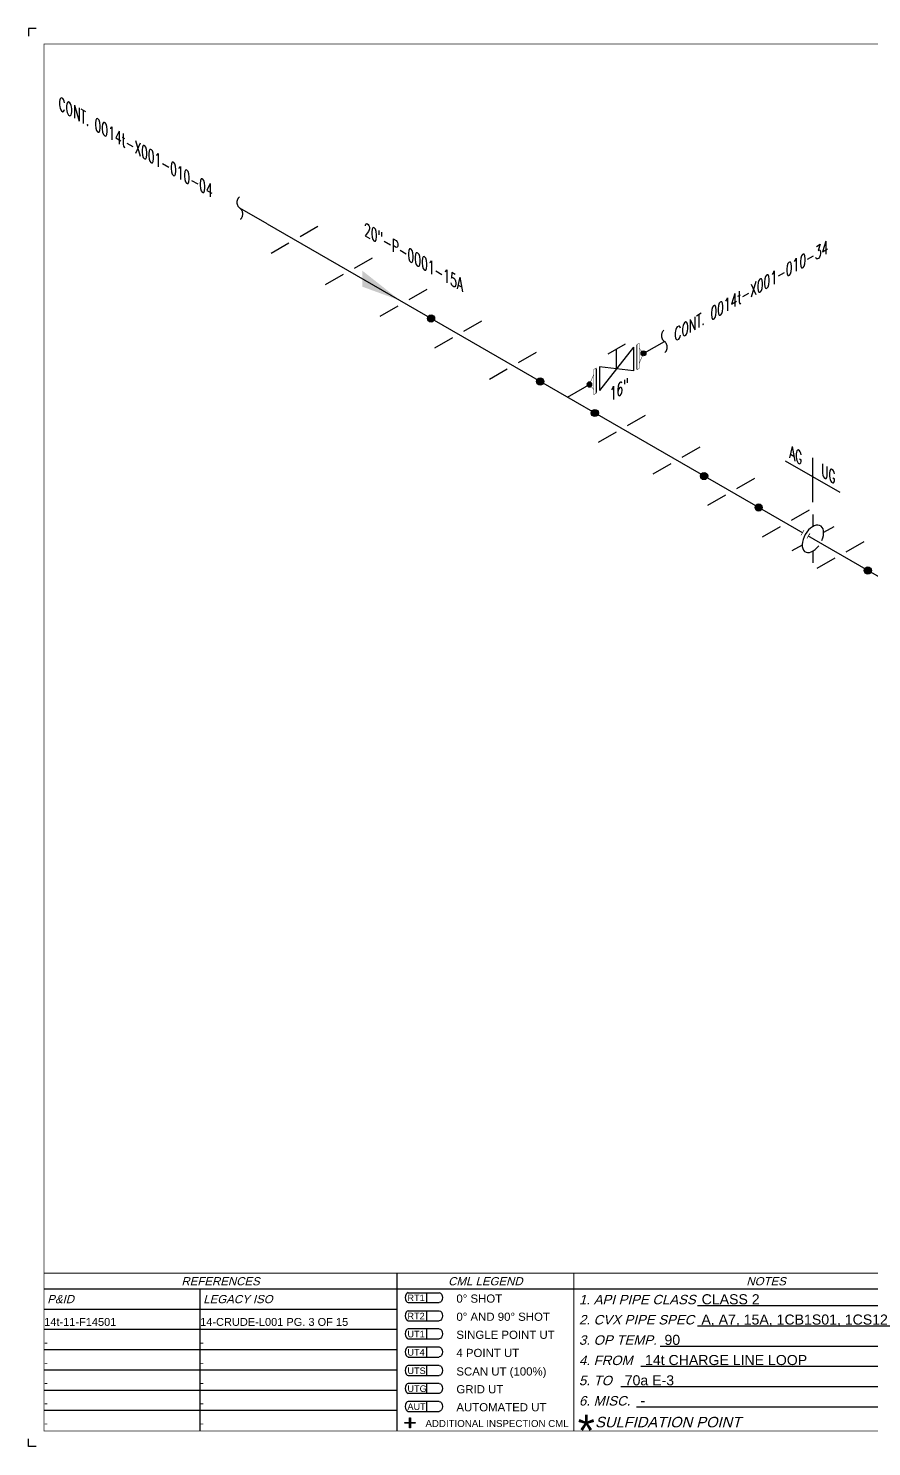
# Model space of a CAD drawing. Header units: inches. Extents: x 0 to 17.2, y 0 to 11.2.
# Drawn here: x 0 to 6.69, y 0 to 11.25 of the extents above; entities that cross this region are included whole.
import ezdxf
from ezdxf.enums import TextEntityAlignment as Align

# ---------------------------------------------------------------- set-up
doc = ezdxf.new("R2010")
doc.units = ezdxf.units.IN
doc.header["$MEASUREMENT"] = 0
doc.linetypes.add('HIDDEN2', pattern=[0.1875, 0.125, -0.0625])
for name, color, linetype in [('3', 1, 'Continuous'), ('BORDER', 3, 'Continuous'), ('BORDERTEXT', 7, 'Continuous'), ('COMP', 1, 'Continuous'), ('Continuation', 7, 'Continuous'), ('FITTINGS', 4, 'Continuous'), ('FLOW', 1, 'Continuous'), ('PIPE-ANNO', 150, 'HIDDEN2'), ('TEXT', 7, 'Continuous'), ('UNAS.PIPE', 251, 'Continuous'), ('WELD POINTS', 41, 'Continuous'), ('Welds', 7, 'Continuous')]:
    doc.layers.add(name, color=color, linetype=linetype)
doc.layers.add('PIPE', color=7, linetype='Continuous', lineweight=30)
doc.styles.add('FEASStandard', font='arial.ttf')
doc.styles.add('PART_Standard', font='romans', dxfattribs={"width": 0.8, "height": 0.09})
doc.styles.add('Richmond', font='arial.ttf')

# ---------------------------------------------------------------- blocks, each defined once
blk = doc.blocks.new('Border')
h = blk.add_hatch(color=256)
h.dxf.hatch_style = 1
h.paths.add_polyline_path([(3.147, 0.317), (3.11, 0.317), (3.11, 0.31), (3.147, 0.31), (3.147, 0.273), (3.154, 0.273), (3.154, 0.31), (3.191, 0.31), (3.191, 0.317), (3.154, 0.317), (3.154, 0.354), (3.147, 0.354)])
blk.add_line((5.432, 1.244), (7.435, 1.244))
for points in [[(5.43, 1.083), (7.435, 1.083)], [(5.136, 0.922), (7.435, 0.922)], [(4.982, 0.762), (7.435, 0.762)], [(4.822, 0.601), (7.435, 0.601)], [(3.147, 0.317), (3.147, 0.354), (3.154, 0.354), (3.154, 0.317)], [(4.947, 0.44), (7.435, 0.44)], [(3.147, 0.31), (3.11, 0.31), (3.11, 0.317), (3.147, 0.317)], [(3.154, 0.31), (3.154, 0.273), (3.147, 0.273), (3.147, 0.31)], [(3.154, 0.317), (3.191, 0.317), (3.191, 0.31), (3.154, 0.31)]]:
    blk.add_lwpolyline(points)
at = {"layer": 'BORDER'}
for p, q in [((7.5, 1.375), (0.25, 1.375)), ((1.487, 0.25), (1.487, 1.375)), ((1.487, 1.214), (0.25, 1.214)), ((3.048, 1.214), (1.487, 1.214)), ((1.487, 1.054), (0.25, 1.054)), ((3.048, 1.054), (1.487, 1.054)), ((1.487, 0.893), (0.25, 0.893)), ((3.048, 0.893), (1.487, 0.893)), ((1.487, 0.732), (0.25, 0.732)), ((3.048, 0.732), (1.487, 0.732)), ((1.487, 0.571), (0.25, 0.571)), ((3.048, 0.571), (1.487, 0.571)), ((1.487, 0.411), (0.25, 0.411)), ((3.048, 0.411), (1.487, 0.411))]:
    blk.add_line(p, q, dxfattribs=at)
at = {"layer": 'BORDER', "const_width": 0.005}
blk.add_lwpolyline([(0.25, 0.25), (17.25, 0.25), (17.25, 11.25), (0.25, 11.25)], close=True, dxfattribs=at)
at = {"layer": 'BORDER', "const_width": 0.00833}
for points in [[(17.25, 1.5), (0.25, 1.5)], [(3.048, 0.25), (3.048, 1.5)], [(4.45, 0.25), (4.45, 1.5)]]:
    blk.add_lwpolyline(points, dxfattribs=at)
at = {"layer": 'BORDERTEXT', "color": 7, "linetype": 'Continuous'}
for p, q in [((3.137, 1.346), (3.383, 1.346)), ((3.137, 1.267), (3.383, 1.267)), ((3.137, 1.202), (3.383, 1.202)), ((3.137, 1.123), (3.383, 1.123))]:
    blk.add_line(p, q, dxfattribs=at)
at = {"layer": 'BORDERTEXT'}
for p, q in [((3.283, 1.346), (3.283, 1.267)), ((3.283, 1.202), (3.283, 1.123)), ((3.283, 1.059), (3.283, 0.98)), ((3.283, 1.059), (3.283, 0.98)), ((3.283, 0.915), (3.283, 0.836)), ((3.283, 0.915), (3.283, 0.836)), ((3.283, 0.768), (3.283, 0.689)), ((3.283, 0.768), (3.283, 0.689)), ((3.283, 0.626), (3.283, 0.548)), ((3.283, 0.626), (3.283, 0.548)), ((3.283, 0.483), (3.283, 0.405)), ((3.283, 0.483), (3.283, 0.405))]:
    blk.add_line(p, q, dxfattribs=at)
at = {"layer": 'BORDERTEXT', "color": 7}
for p, q in [((3.383, 1.059), (3.137, 1.059)), ((3.137, 0.98), (3.383, 0.98)), ((3.383, 0.915), (3.137, 0.915)), ((3.137, 0.836), (3.383, 0.836)), ((3.383, 0.768), (3.137, 0.768)), ((3.137, 0.689), (3.383, 0.689)), ((3.383, 0.626), (3.137, 0.626)), ((3.137, 0.548), (3.383, 0.548)), ((3.383, 0.483), (3.137, 0.483)), ((3.137, 0.405), (3.383, 0.405))]:
    blk.add_line(p, q, dxfattribs=at)
at = {"layer": 'BORDERTEXT'}
for centre in [(3.137, 1.307), (3.137, 1.163), (3.137, 1.02), (3.137, 0.876), (3.137, 0.729), (3.137, 0.587), (3.137, 0.444)]:
    blk.add_ellipse(centre, major_axis=(0, -0.0394), ratio=0.624439, start_param=3.141593, end_param=6.283185, dxfattribs=at)
at = {"layer": 'BORDERTEXT', "extrusion": (0, 0, -1)}
for centre in [(3.383, 1.307), (3.383, 1.163), (3.383, 1.02), (3.383, 0.876), (3.383, 0.729), (3.383, 0.587), (3.383, 0.444)]:
    blk.add_ellipse(centre, major_axis=(0, -0.0394), ratio=0.624439, start_param=3.141593, end_param=6.283185, dxfattribs=at)
at = {"layer": 'BORDERTEXT', "style": 'FEASStandard', "oblique": 15}
for s, p in [('REFERENCES', (1.649, 1.437)), ('CML LEGEND', (3.749, 1.437)), ('NOTES', (5.975, 1.437))]:
    blk.add_text(s, height=0.065, dxfattribs=at).set_placement(p, align=Align.MIDDLE)
for s, p in [('P&ID', (0.275, 1.295)), ('LEGACY ISO', (1.512, 1.295))]:
    blk.add_text(s, height=0.065, dxfattribs=at).set_placement(p, align=Align.MIDDLE_LEFT)
at = {"layer": 'BORDERTEXT', "style": 'FEASStandard'}
for s, height, p in [('RT1', 0.0518, (3.131, 1.279)), ('0%%D SHOT', 0.0648, (3.519, 1.267)), ('RT2', 0.0518, (3.131, 1.135)), ('0%%D AND 90%%D SHOT', 0.0648, (3.519, 1.123)), ('UT1', 0.0518, (3.131, 0.992)), ('SINGLE POINT UT', 0.0648, (3.519, 0.98)), ('4 POINT UT', 0.0648, (3.519, 0.836)), ('UT4', 0.0518, (3.131, 0.847)), ('UTS', 0.0518, (3.131, 0.701)), ('SCAN UT (100%%%)', 0.0648, (3.519, 0.689)), ('UTG', 0.0518, (3.131, 0.559)), ('GRID UT', 0.0648, (3.519, 0.548)), ('AUT', 0.0518, (3.131, 0.416)), ('AUTOMATED UT', 0.0648, (3.519, 0.405)), ('ADDITIONAL INSPECTION CML', 0.055, (3.274, 0.281))]:
    blk.add_text(s, height=height, dxfattribs=at).set_placement(p)
at = {"layer": 'BORDERTEXT', "style": 'FEASStandard', "oblique": 15}
for s, height, p in [('1. API PIPE CLASS', 0.075, (4.491, 1.254)), ('2. CVX PIPE SPEC', 0.075, (4.491, 1.094)), ('3. OP TEMP.', 0.075, (4.491, 0.933)), ('4. FROM ', 0.075, (4.491, 0.772)), ('5. TO ', 0.075, (4.491, 0.612)), ('6. MISC. ', 0.075, (4.491, 0.451)), ('SULFIDATION POINT', 0.08333, (4.619, 0.278))]:
    blk.add_text(s, height=height, dxfattribs=at).set_placement(p)
at = {"layer": 'BORDERTEXT', "insert": (4.481, 0.378), "char_height": 0.25, "attachment_point": 1, "style": 'FEASStandard'}
blk.add_mtext('*', dxfattribs=at)
blk = doc.blocks.new('BORDER TEXT')
at = {"layer": 'BORDERTEXT'}
for tag, p, height, style in [('API_PIPE_CLASS', (5.464, 1.254), 0.08, 'Richmond'), ('MATERIAL1', (12.263, 1.211), 0.08, 'Richmond'), ('P&ID_#1', (0.25, 1.083), 0.0625, 'FEASStandard'), ('LINE_#1', (1.487, 1.083), 0.0625, 'FEASStandard'), ('CVX_PIPE_SPEC', (5.462, 1.093), 0.08, 'Richmond'), ('OP_TEMP', (5.169, 0.932), 0.08, 'Richmond'), ('MATERIAL2', (12.263, 1.04), 0.08, 'Richmond'), ('P&ID_#2', (0.25, 0.922), 0.0625, 'FEASStandard'), ('LINE_#2', (1.487, 0.922), 0.0625, 'FEASStandard'), ('MATERIAL3', (12.263, 0.868), 0.08, 'Richmond'), ('P&ID_#3', (0.25, 0.762), 0.0625, 'FEASStandard'), ('LINE_#3', (1.487, 0.762), 0.0625, 'FEASStandard'), ('FROM', (5.015, 0.772), 0.08, 'Richmond'), ('TO', (4.854, 0.611), 0.08, 'Richmond'), ('MATERIAL4', (12.263, 0.696), 0.08, 'Richmond'), ('P&ID_#4', (0.25, 0.601), 0.0625, 'FEASStandard'), ('LINE_#4', (1.487, 0.601), 0.0625, 'FEASStandard'), ('MATERIAL5', (12.263, 0.525), 0.08, 'Richmond'), ('P&ID_#5', (0.25, 0.44), 0.0625, 'FEASStandard'), ('LINE_#5', (1.487, 0.44), 0.0625, 'FEASStandard'), ('MISC', (4.979, 0.451), 0.08, 'Richmond'), ('INSULATION', (12.928, 0.414), 0.0625, 'FEASStandard'), ('P&ID_#6', (0.25, 0.28), 0.0625, 'FEASStandard'), ('LINE_#6', (1.487, 0.28), 0.0625, 'FEASStandard'), ('PWHT', (12.928, 0.281), 0.0625, 'FEASStandard')]:
    blk.add_attdef(tag, p, '', height=height, dxfattribs=dict(at, style=style))
at = {"layer": 'BORDERTEXT', "style": 'FEASStandard'}
for tag, p in [('DR.BY', (11.075, 0.562)), ('DR.BY_DATE', (11.95, 0.562)), ('CHK_BY', (11.075, 0.354)), ('CHK._BY_DATE', (11.95, 0.354))]:
    blk.add_attdef(tag, text='', height=0.1, dxfattribs=at).set_placement(p, align=Align.MIDDLE_CENTER)
at = {"layer": 'BORDERTEXT', "style": 'PART_Standard', "width": 0.8}
for tag, p in [('PLANT_NUMBER', (13.938, 0.384)), ('SYSTEM_NUMBER', (14.812, 0.384)), ('CIRCUIT_NUMBER', (15.688, 0.384)), ('SHEET_NUMBER', (16.5, 0.384)), ('REVISION', (17.062, 0.384))]:
    blk.add_attdef(tag, text='', height=0.15, dxfattribs=at).set_placement(p, align=Align.MIDDLE_CENTER)
blk = doc.blocks.new('1_BREAK-PIPE_PIPE_00')
at = {"color": 0, "linetype": 'ByBlock', "lineweight": -2}
for centre, major_axis in [((0.03, -0.092), (0, 0.101)), ((-0.03, 0.092), (0, -0.101))]:
    blk.add_ellipse(centre, major_axis=major_axis, ratio=0.711978, start_param=0.427466, end_param=3.141593, dxfattribs=at)
blk = doc.blocks.new('1_Tilde_00')
at = {"layer": 'PIPE-ANNO', "xscale": -0.5000000000000001, "yscale": 0.5, "zscale": 0.5}
blk.add_blockref('1_BREAK-PIPE_PIPE_00', (0, 0), dxfattribs=at)
blk = doc.blocks.new('1_Cont_330')
at = {"layer": 'Continuation', "style": 'PART_Standard', "oblique": 330, "width": 0.8}
blk.add_attdef('CONT.', (0, 0), '', height=0.09, rotation=330, dxfattribs=at)
blk = doc.blocks.new('4_SUPPORT_I-BEAM_30')
at = {"color": 0, "linetype": 'ByBlock', "lineweight": -2}
for p, q in [((-0.044, 0.025), (-0.186, 0.107)), ((0.186, -0.107), (0.044, -0.025))]:
    blk.add_line(p, q, dxfattribs=at)
blk = doc.blocks.new('2_WELD_SINGLE_00')
at = {"linetype": 'ByBlock', "lineweight": -2}
h = blk.add_hatch(color=0, dxfattribs=at)
edge = h.paths.add_edge_path()
edge.add_arc((0, 0), 0.0286, 0, 360)
at = {"color": 0, "linetype": 'ByBlock', "lineweight": -2}
blk.add_circle((0, 0), 0.0286, dxfattribs=at)
blk = doc.blocks.new('3_VALVE_FLANGE_GATE_30')
at = {"color": 0, "linetype": 'ByBlock', "lineweight": -2}
blk.add_wipeout([(-0.162, -0.187), (-0.135, -0.172), (0, 0), (0.135, -0.016), (0.162, 0), (0.162, 0.187), (0.135, 0.172), (0, 0), (-0.135, 0.016), (-0.162, 0)], dxfattribs=at)
for p, q in [((0.135, 0.172), (-0.135, -0.172)), ((0.068, 0.195), (-0.068, 0.117)), ((0, 0), (0, 0.156)), ((0.135, 0.172), (0.135, -0.016)), ((0.162, 0.187), (0.162, 0)), ((-0.162, 0), (-0.162, -0.187)), ((-0.135, 0.016), (-0.135, -0.172)), ((0.135, -0.016), (-0.135, 0.016))]:
    blk.add_line(p, q, dxfattribs=at)
blk = doc.blocks.new('AM9A04')
at = {"linetype": 'Continuous', "const_width": 0.01}
blk.add_lwpolyline([(0, -0.289), (0, 0.289), (-0.05, 0.318), (-0.05, -0.26)], close=True, dxfattribs=at)
at = {"const_width": 0.01}
blk.add_lwpolyline([(-0.05, -0.144), (-0.15, 0.087), (-0.05, 0.202)], dxfattribs=at)
blk = doc.blocks.new('A09')
at = {"layer": 'Welds'}
h = blk.add_hatch(color=256, dxfattribs=at)
h.dxf.hatch_style = 1
h.paths.add_polyline_path([(-0.03, 0, 1), (0.03, 0, 1)])
blk.add_circle((0, 0), 0.03, dxfattribs=at)
blk = doc.blocks.new('*U14')
blk.add_wipeout([(0.052, -0.03), (0.017, -0.07), (0.017, -0.11), (0, -0.1), (0, 0.1), (0.017, 0.09), (0.017, 0.05)]).dxf.layer = 'COMP'
at = {"layer": '3', "xscale": 0.65, "yscale": 0.65, "zscale": 0.65}
blk.add_blockref('A09', (0.052, -0.03), dxfattribs=at)
at = {"layer": 'COMP', "xscale": 0.3466300616258731, "yscale": 0.3466300616258731, "zscale": 0.3466300616258731, "rotation": 180}
blk.add_blockref('AM9A04', (0, 0), dxfattribs=at)
blk = doc.blocks.new('1_Text_30')
at = {"layer": 'TEXT', "style": 'PART_Standard', "oblique": 30, "width": 0.8}
blk.add_attdef('TEXT', (0, 0), '', height=0.09, rotation=30, dxfattribs=at)
blk = doc.blocks.new('1_Cont_30')
at = {"layer": 'Continuation', "style": 'PART_Standard', "oblique": 30, "width": 0.8}
blk.add_attdef('CONT', (0, 0), '', height=0.09, rotation=30, dxfattribs=at)
blk = doc.blocks.new('1_ARROW_FLOW_30')
at = {"color": 0, "linetype": 'ByBlock'}
blk.add_solid([(-0.15, -0.15), (0.15, 0.087), (-0.15, -0.023)], dxfattribs=at)
blk = doc.blocks.new('1_Text_330')
at = {"layer": 'TEXT', "style": 'PART_Standard', "oblique": 330, "width": 0.8}
blk.add_attdef('3/4"', (0, 0), '', height=0.09, rotation=330, dxfattribs=at)
blk = doc.blocks.new('6_PASS-THROUGH_GRADE_00')
at = {"color": 0, "linetype": 'ByBlock', "lineweight": -2}
for p, q in [((-0.166, 0.096), (-0.085, 0.049)), ((0.085, 0.049), (0.166, 0.096)), ((-0.166, -0.096), (-0.085, -0.049)), ((-0.024, -0.045), (0, -0.045)), ((-0.024, -0.093), (0, -0.093)), ((0, -0.045), (0, -0.093)), ((0, -0.045), (0.024, -0.045)), ((0, -0.093), (0.024, -0.093)), ((0.085, -0.049), (0.166, -0.096))]:
    blk.add_line(p, q, dxfattribs=at)
blk.add_wipeout([(-0.024, -0.045), (0.024, -0.045), (0.024, -0.093), (-0.024, -0.093)], dxfattribs=at)
blk.add_ellipse((0, 0), major_axis=(-0.12, 0), ratio=0.57735, start_param=4.915034, end_param=10.792929, dxfattribs=at)
blk = doc.blocks.new('*U92')
at = {"layer": 'PIPE-ANNO', "linetype": 'Continuous'}
for p, q in [((0.215, 0.176), (-0.217, 0.425)), ((0, 0.1), (0, 0.45))]:
    blk.add_line(p, q, dxfattribs=at)
at = {"layer": 'TEXT', "style": 'PART_Standard', "oblique": 330, "width": 0.8}
blk.add_attdef('SPEC_2_330/330', text='', height=0.09, rotation=330, dxfattribs=at).set_placement((0.18, 0.239), align=Align.RIGHT)
blk.add_attdef('SPEC_1_330/330', (-0.188, 0.451), '', height=0.09, rotation=330, dxfattribs=at)

msp = doc.modelspace()

# ---------------------------------------------------------------- linework, layer by layer
for p, q in [((0, 11.25), (0, 11.188)), ((0.062, 11.25), (0, 11.25)), ((0, 0), (0, 0.062)), ((0.062, 0), (0, 0))]:
    msp.add_line(p, q)
at = {"layer": 'PIPE'}
for p, q in [((1.894, 9.699), (11.14, 4.361)), ((4.275, 8.324), (4.826, 8.642))]:
    msp.add_line(p, q, dxfattribs=at)
at = {"layer": 'UNAS.PIPE'}
for p, q in [((1.894, 9.699), (1.677, 9.824)), ((4.826, 8.642), (5.043, 8.767))]:
    msp.add_line(p, q, dxfattribs=at)

# ---------------------------------------------------------------- block references
at = {"layer": 'BORDER'}
msp.add_blockref('Border', (-0.125, -0.125), dxfattribs=at)
at = {"layer": 'BORDERTEXT'}
ref = msp.add_blockref('BORDER TEXT', (-0.125, -0.125), dxfattribs=at)
ref.add_attrib('MISC', '-', (4.854, 0.326), dxfattribs={"height": 0.08, "style": 'Richmond'})
ref.add_attrib('TO', '70a E-3', (4.729, 0.486), dxfattribs={"height": 0.08, "style": 'Richmond'})
ref.add_attrib('FROM', '14t CHARGE LINE LOOP', (4.89, 0.647), dxfattribs={"height": 0.08, "style": 'Richmond'})
ref.add_attrib('OP_TEMP', '90', (5.044, 0.807), dxfattribs={"height": 0.08, "style": 'Richmond'})
ref.add_attrib('CVX_PIPE_SPEC', 'A, A7, 15A, 1CB1S01, 1CS12', (5.337, 0.968), dxfattribs={"height": 0.08, "style": 'Richmond'})
ref.add_attrib('API_PIPE_CLASS', 'CLASS 2', (5.339, 1.129), dxfattribs={"height": 0.08, "style": 'Richmond'})
ref.add_attrib('LINE_#6', '-', (1.362, 0.155), dxfattribs={"height": 0.0625, "style": 'FEASStandard'})
ref.add_attrib('LINE_#5', '-', (1.362, 0.315), dxfattribs={"height": 0.0625, "style": 'FEASStandard'})
ref.add_attrib('LINE_#4', '-', (1.362, 0.476), dxfattribs={"height": 0.0625, "style": 'FEASStandard'})
ref.add_attrib('LINE_#3', '-', (1.362, 0.637), dxfattribs={"height": 0.0625, "style": 'FEASStandard'})
ref.add_attrib('LINE_#2', '-', (1.362, 0.797), dxfattribs={"height": 0.0625, "style": 'FEASStandard'})
ref.add_attrib('LINE_#1', '14-CRUDE-L001 PG. 3 OF 15', (1.362, 0.958), dxfattribs={"height": 0.0625, "style": 'FEASStandard'})
ref.add_attrib('P&ID_#6', '-', (0.125, 0.155), dxfattribs={"height": 0.0625, "style": 'FEASStandard'})
ref.add_attrib('P&ID_#5', '-', (0.125, 0.315), dxfattribs={"height": 0.0625, "style": 'FEASStandard'})
ref.add_attrib('P&ID_#4', '-', (0.125, 0.476), dxfattribs={"height": 0.0625, "style": 'FEASStandard'})
ref.add_attrib('P&ID_#3', '-', (0.125, 0.637), dxfattribs={"height": 0.0625, "style": 'FEASStandard'})
ref.add_attrib('P&ID_#2', '-', (0.125, 0.797), dxfattribs={"height": 0.0625, "style": 'FEASStandard'})
ref.add_attrib('P&ID_#1', '14t-11-F14501', (0.125, 0.958), dxfattribs={"height": 0.0625, "style": 'FEASStandard'})
at = {"layer": 'Continuation'}
for name, p, values in [('1_Cont_330', (0.239, 10.609), {'CONT.': 'CONT. 0014t-X001-010-04'}), ('1_Cont_30', (5.122, 8.765), {'CONT': 'CONT. 0014t-X001-010-34'})]:
    msp.add_blockref(name, p, dxfattribs=at).add_auto_attribs(values)
at = {"layer": 'FITTINGS', "xscale": -1}
for p in [(2.11, 9.574), (2.543, 9.324), (2.976, 9.074), (3.409, 8.824), (3.842, 8.574), (4.708, 8.074), (5.141, 7.824), (5.574, 7.574), (6.007, 7.324), (6.441, 7.074)]:
    msp.add_blockref('4_SUPPORT_I-BEAM_30', p, dxfattribs=at)
at = {"layer": 'FLOW', "yscale": -1}
msp.add_blockref('1_ARROW_FLOW_30', (2.798, 9.178), dxfattribs=at)
at = {"layer": 'PIPE-ANNO'}
for p in [(1.677, 9.824), (5.043, 8.767)]:
    msp.add_blockref('1_Tilde_00', p, dxfattribs=at)
msp.add_blockref('*U92', (6.221, 7.393), dxfattribs=at).add_auto_attribs({'SPEC_2_330/330': 'UG', 'SPEC_1_330/330': 'AG'})
at = {"layer": 'TEXT'}
msp.add_blockref('1_Text_330', (2.662, 9.61), dxfattribs=at).add_auto_attribs({'3/4"': '20"-P-0001-15A'})
at = {"layer": 'WELD POINTS'}
for p in [(3.193, 8.949), (4.059, 8.449), (4.492, 8.199), (5.358, 7.699), (5.791, 7.449), (6.657, 6.949)]:
    msp.add_blockref('2_WELD_SINGLE_00', p, dxfattribs=at)

# ---------------------------------------------------------------- next in the draw order: block references
at = {"layer": 'FITTINGS'}
msp.add_blockref('3_VALVE_FLANGE_GATE_30', (4.664, 8.549), dxfattribs=at)
at = {"layer": 'FITTINGS', "rotation": 239.9999999999998}
msp.add_blockref('6_PASS-THROUGH_GRADE_00', (6.221, 7.201), dxfattribs=at)

# ---------------------------------------------------------------- next in the draw order: block references
at = {"layer": 'COMP', "ltscale": 0.65, "xscale": -1}
msp.add_blockref('*U14', (4.501, 8.455), dxfattribs=at)
at = {"layer": 'TEXT'}
msp.add_blockref('1_Text_30', (4.61, 8.29), dxfattribs=at).add_auto_attribs({'TEXT': '16"'})

# ---------------------------------------------------------------- next in the draw order: wipeouts: each hides what was drawn before it
msp.add_wipeout([(4.878, 8.672), (4.844, 8.712), (4.844, 8.753), (4.826, 8.743), (4.826, 8.542), (4.844, 8.552), (4.844, 8.592)]).dxf.layer = 'UNAS.PIPE'

# ---------------------------------------------------------------- next in the draw order: hatches: boundary and pattern name
at = {"layer": 'UNAS.PIPE'}
h = msp.add_hatch(color=256, dxfattribs=at)
h.dxf.hatch_style = 1
h.paths.add_polyline_path([(4.898, 8.672, 1), (4.859, 8.672, 1)])

# ---------------------------------------------------------------- next in the draw order: linework, layer by layer
msp.add_circle((4.878, 8.672), 0.0195, dxfattribs=at)

# ---------------------------------------------------------------- next in the draw order: block references
at = {"layer": 'UNAS.PIPE', "xscale": -0.3466300616258731, "yscale": 0.3466300616258731, "zscale": 0.3466300616258731}
msp.add_blockref('AM9A04', (4.826, 8.642), dxfattribs=at)

doc.saveas('drawing.dxf')
